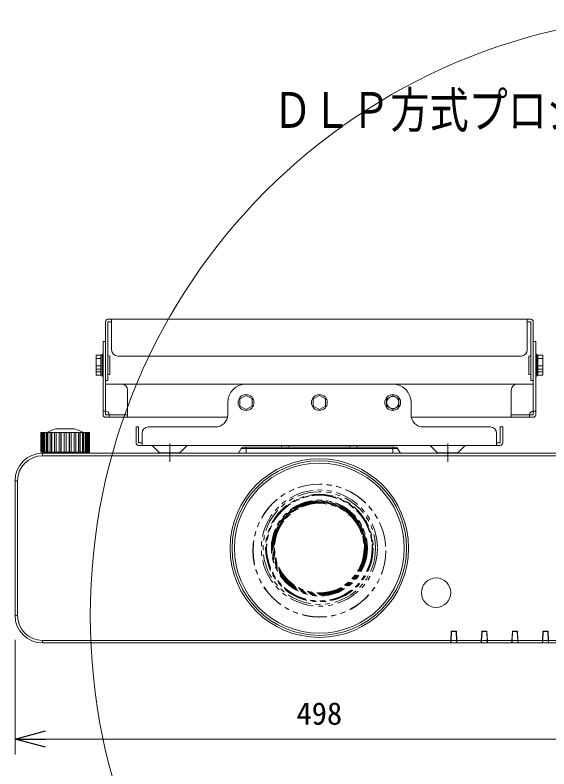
# Model space of a CAD drawing. Units: millimetres, scale not verified. Extents: x -63 to 111, y -56 to 63.
# Drawn here: x -56.6 to -12.9, y 1 to 62.6 of the extents above; entities that cross this region are included whole.
import ezdxf
from ezdxf.enums import TextEntityAlignment as Align

# ---------------------------------------------------------------- set-up
doc = ezdxf.new("R2010")
doc.units = ezdxf.units.MM
doc.header["$LTSCALE"] = 0.125
for name, pattern in [('USER1', [31.75, 15.875, -3.175, 3.175, -3.175, 3.175, -3.175]), ('USER2', [28.575, 19.05, -3.175, 3.175, -3.175]), ('USER3', [4.7625, 3.175, -1.5875])]:
    doc.linetypes.add(name, pattern=pattern)
doc.layers.add('0-0_0', color=7, linetype='Continuous')
doc.layers.add('0-1_MOJI1', color=7, linetype='Continuous')
doc.layers.add('0-4_SUNPO', color=3, linetype='Continuous', lineweight=18)
doc.layers.add('0-5_GAIKEI', color=7, linetype='Continuous', lineweight=18)
doc.styles.add('ＭＳ ゴシック', font='')
doc.styles.get('ＭＳ ゴシック').set_extended_font_data('MS Gothic')

# ---------------------------------------------------------------- blocks, each defined once
blk = doc.blocks.new('_Open30')
at = {"layer": '0-0_0'}
blk.add_line((0, 0), (-1, 0), dxfattribs=at)
blk.add_lwpolyline([(-1, 0.26795), (0, 0), (-1, -0.26795)], dxfattribs=at)
blk = doc.blocks.new('D2')
at = {"layer": '0-4_SUNPO'}
for p, q in [((136.8901, 199.0234), (136.8901, 189.6749)), ((186.6901, 199.0234), (186.6901, 189.6749)), ((139.3901, 190.9249), (184.1901, 190.9249))]:
    blk.add_line(p, q, dxfattribs=at)
at = {"layer": '0-4_SUNPO', "xscale": 2.5, "yscale": 2.5, "rotation": 180}
blk.add_blockref('_Open30', (136.8901, 190.9249), dxfattribs=at)
at = {"layer": '0-4_SUNPO', "xscale": 2.5, "yscale": 2.5}
blk.add_blockref('_Open30', (186.6901, 190.9249), dxfattribs=at)
at = {"layer": '0-4_SUNPO', "color": 7, "style": 'ＭＳ ゴシック'}
blk.add_text('498', height=1.833, dxfattribs=at).set_placement((159.9151, 191.5499), align=Align.BOTTOM_LEFT)

msp = doc.modelspace()

# ---------------------------------------------------------------- linework, layer by layer
at = {"layer": '0-5_GAIKEI'}
for p, q in [((-49.0106, 37.7365), (-14.4106, 37.7365)), ((-48.7106, 35.2365), (-48.7106, 37.7365)), ((-14.7106, 35.2365), (-14.7106, 37.7365)), ((-49.2106, 29.9365), (-49.2106, 37.5365)), ((-14.2106, 29.9365), (-14.2106, 37.5365)), ((-49.4106, 29.9365), (-49.4106, 35.9365)), ((-49.4106, 35.9365), (-49.2106, 35.9365)), ((-14.0106, 29.9365), (-14.0106, 35.9365)), ((-48.2106, 34.7365), (-15.2106, 34.7365)), ((-49.2106, 32.4365), (-14.2106, 32.4365)), ((-39.2106, 29.9365), (-39.2106, 30.9365)), ((-24.2106, 29.9365), (-24.2106, 30.9365)), ((-49.2106, 29.7365), (-39.2308, 29.7365)), ((-24.1904, 29.7365), (-14.2106, 29.7365)), ((-54.5057, 26.8865), (-54.5057, 28.4865)), ((-54.4911, 28.4865), (-54.5057, 28.4865)), ((-54.463, 28.4865), (-54.4911, 28.4865)), ((-54.4331, 28.4865), (-54.463, 28.4865)), ((-54.3609, 28.4865), (-54.4331, 28.4865)), ((-54.2765, 28.4865), (-54.3609, 28.4865)), ((-54.1779, 28.4865), (-54.2764, 28.4865)), ((-54.0426, 28.4865), (-54.1779, 28.4865)), ((-53.9221, 28.4865), (-54.0426, 28.4865)), ((-53.7418, 28.4865), (-53.9221, 28.4865)), ((-53.7418, 28.4865), (-53.6046, 28.4865)), ((-53.3872, 28.4865), (-53.6046, 28.4865)), ((-52.9944, 28.4865), (-53.3872, 28.4865)), ((-53.2787, 28.7865), (-51.7425, 28.7865)), ((-51.7613, 28.4865), (-52.9943, 28.4865)), ((-51.6339, 28.4865), (-51.7613, 28.4865)), ((-51.4166, 28.4865), (-51.6339, 28.4865)), ((-51.2793, 28.4865), (-51.4166, 28.4865)), ((-51.099, 28.4865), (-51.2793, 28.4865)), ((-51.0718, 28.4865), (-51.0991, 28.4865)), ((-50.9785, 28.4865), (-51.0718, 28.4865)), ((-50.8432, 28.4865), (-50.9785, 28.4865)), ((-50.8145, 28.4865), (-50.8432, 28.4865)), ((-50.6312, 28.4865), (-50.8144, 28.4865)), ((-50.5881, 28.4865), (-50.6312, 28.4865)), ((-50.5582, 28.4865), (-50.5881, 28.4865)), ((-50.5155, 28.4865), (-50.5582, 28.4865)), ((-50.5155, 26.8865), (-50.5155, 28.4865)), ((-46.7106, 28.9365), (-46.5106, 28.9365)), ((-46.7106, 27.6365), (-46.7106, 28.9365)), ((-46.2106, 27.4365), (-46.2106, 28.4365)), ((-45.7106, 28.9365), (-40.2106, 28.9365)), ((-23.2106, 28.9365), (-17.7106, 28.9365)), ((-17.2106, 27.4365), (-17.2106, 28.4365)), ((-16.9106, 28.9365), (-16.7106, 28.9365)), ((-16.7106, 27.6365), (-16.7106, 28.9365)), ((-46.5106, 27.4365), (-16.9106, 27.4365)), ((-54.5057, 26.8865), (-54.4911, 26.8865)), ((-54.4911, 26.8865), (-54.463, 26.8865)), ((-54.463, 26.8865), (-54.4331, 26.8865)), ((-54.4331, 26.8865), (-54.3609, 26.8865)), ((-54.3706, 26.7865), (-9.0506, 26.7865)), ((-54.3609, 26.8865), (-54.2764, 26.8865)), ((-54.2764, 26.8865), (-54.0426, 26.8865)), ((-54.0426, 26.8865), (-53.9221, 26.8865)), ((-53.9221, 26.8865), (-53.7418, 26.8865)), ((-53.7418, 26.8865), (-53.6046, 26.8865)), ((-53.6046, 26.8865), (-53.3872, 26.8865)), ((-53.3872, 26.8865), (-52.9944, 26.8865)), ((-53.2787, 26.8865), (-53.2787, 26.7865)), ((-52.9943, 26.8865), (-51.7613, 26.8865)), ((-51.7613, 26.8865), (-51.6339, 26.8865)), ((-51.7425, 26.7865), (-51.7425, 26.8865)), ((-51.6339, 26.8865), (-51.4166, 26.8865)), ((-51.4166, 26.8865), (-51.2793, 26.8865)), ((-51.2793, 26.8865), (-51.099, 26.8865)), ((-51.0991, 26.8865), (-51.0718, 26.8865)), ((-51.0718, 26.8865), (-50.9785, 26.8865)), ((-50.9786, 26.8865), (-50.8432, 26.8865)), ((-50.8432, 26.8865), (-50.8145, 26.8865)), ((-50.8144, 26.8865), (-50.7447, 26.8865)), ((-50.7447, 26.8865), (-50.6603, 26.8865)), ((-50.6603, 26.8865), (-50.6312, 26.8865)), ((-50.6312, 26.8865), (-50.5881, 26.8865)), ((-50.5881, 26.8865), (-50.5582, 26.8865)), ((-50.5582, 26.8865), (-50.5155, 26.8865)), ((-56.5639, 24.9865), (-56.5669, 24.9865)), ((-56.6106, 13.5265), (-56.6106, 24.5465)), ((-20.9495, 11.2865), (-54.3706, 11.2865)), ((-20.471, 11.2865), (-20.9495, 11.2865)), ((-18.4495, 11.2865), (-20.471, 11.2865)), ((-20.4701, 11.3365), (-20.4534, 11.3365)), ((-17.971, 11.2865), (-18.4495, 11.2865)), ((-15.9495, 11.2865), (-17.971, 11.2865)), ((-15.471, 11.2865), (-15.9495, 11.2865)), ((-13.4495, 11.2865), (-15.471, 11.2865)), ((-13.4677, 11.3365), (-13.4504, 11.3365)), ((-12.971, 11.2865), (-13.4495, 11.2865)), ((-9.0506, 11.2865), (-12.971, 11.2865))]:
    msp.add_line(p, q, dxfattribs=at)
at = {"layer": '0-5_GAIKEI', "color": 1}
for p, q in [((-49.0106, 37.5365), (-48.7106, 37.5365)), ((-49.0106, 32.7365), (-49.0106, 37.5365)), ((-14.7106, 37.5365), (-14.4106, 37.5365)), ((-14.4106, 32.7365), (-14.4106, 37.5365)), ((-14.2106, 35.9365), (-14.0106, 35.9365)), ((-49.9877, 34.8138), (-49.5877, 34.8138)), ((-49.9877, 33.1591), (-49.9877, 34.8138)), ((-49.9877, 34.5252), (-49.5877, 34.5252)), ((-49.5877, 33.1615), (-49.5877, 34.8138)), ((-49.5877, 34.8115), (-49.4906, 34.8115)), ((-49.4106, 34.8865), (-49.4906, 34.8865)), ((-49.4906, 33.0865), (-49.4906, 34.8865)), ((-48.8606, 34.7365), (-48.9106, 34.7365)), ((-48.8606, 33.2365), (-48.8606, 34.7365)), ((-14.5606, 34.7365), (-14.5106, 34.7365)), ((-14.5606, 33.2365), (-14.5606, 34.7365)), ((-14.0106, 34.8865), (-13.9306, 34.8865)), ((-13.9306, 33.0865), (-13.9306, 34.8865)), ((-13.8334, 34.8115), (-13.9306, 34.8115)), ((-13.8334, 33.1615), (-13.8334, 34.8138)), ((-13.4334, 34.8138), (-13.8334, 34.8138)), ((-13.4334, 34.5252), (-13.8334, 34.5252)), ((-13.4334, 33.1591), (-13.4334, 34.8138)), ((-49.9877, 33.9478), (-49.5877, 33.9478)), ((-13.4334, 33.9478), (-13.8334, 33.9478)), ((-49.9877, 33.6591), (-49.5877, 33.6591)), ((-49.9877, 33.4478), (-49.5877, 33.4478)), ((-13.4334, 33.6591), (-13.8334, 33.6591)), ((-13.4334, 33.4478), (-13.8334, 33.4478)), ((-49.9877, 33.1591), (-49.5877, 33.1591)), ((-49.5877, 33.1615), (-49.4906, 33.1615)), ((-49.4106, 33.0865), (-49.4906, 33.0865)), ((-49.2106, 32.7365), (-49.0106, 32.7365)), ((-48.8606, 33.2365), (-48.9106, 33.2365)), ((-14.5606, 33.2365), (-14.5106, 33.2365)), ((-14.4106, 32.7365), (-14.2106, 32.7365)), ((-14.0106, 33.0865), (-13.9306, 33.0865)), ((-13.8334, 33.1615), (-13.9306, 33.1615)), ((-13.4334, 33.1591), (-13.8334, 33.1591)), ((-47.4106, 29.7365), (-47.4106, 31.9365)), ((-38.2106, 31.2252), (-37.7106, 31.5138)), ((-37.2106, 31.2252), (-37.7106, 31.5138)), ((-32.2106, 31.2252), (-31.7106, 31.5138)), ((-31.2106, 31.2252), (-31.7106, 31.5138)), ((-26.2106, 31.2252), (-25.7106, 31.5138)), ((-25.2106, 31.2252), (-25.7106, 31.5138)), ((-16.0106, 29.7365), (-16.0106, 31.9365)), ((-38.2106, 30.6478), (-38.2106, 31.2252)), ((-37.2106, 30.6478), (-37.2106, 31.2252)), ((-32.2106, 30.6478), (-32.2106, 31.2252)), ((-31.2106, 30.6478), (-31.2106, 31.2252)), ((-26.2106, 30.6478), (-26.2106, 31.2252)), ((-25.2106, 30.6478), (-25.2106, 31.2252)), ((-49.2106, 30.2365), (-49.4106, 30.2365)), ((-37.7106, 30.3591), (-38.2106, 30.6478)), ((-37.7106, 30.3591), (-37.2106, 30.6478)), ((-31.7106, 30.3591), (-32.2106, 30.6478)), ((-31.7106, 30.3591), (-31.2106, 30.6478)), ((-25.7106, 30.3591), (-26.2106, 30.6478)), ((-25.7106, 30.3591), (-25.2106, 30.6478)), ((-14.2106, 30.2365), (-14.0106, 30.2365)), ((-47.4106, 29.9365), (-49.2106, 29.9365)), ((-48.9106, 29.9365), (-48.9106, 29.7365)), ((-16.0106, 29.9365), (-14.2106, 29.9365)), ((-14.5106, 29.9365), (-14.5106, 29.7365)), ((-54.4911, 26.8865), (-54.4911, 28.4865)), ((-54.463, 26.8865), (-54.463, 28.4865)), ((-54.4331, 26.8865), (-54.4331, 28.4865)), ((-54.39, 26.8865), (-54.39, 28.4865)), ((-54.3609, 26.8865), (-54.3609, 28.4865)), ((-54.2764, 26.8865), (-54.2764, 28.4865)), ((-54.2067, 26.8865), (-54.2067, 28.4865)), ((-54.1779, 26.8865), (-54.1779, 28.4865)), ((-54.0426, 26.8865), (-54.0426, 28.4865)), ((-53.9493, 26.8865), (-53.9493, 28.4865)), ((-53.9221, 26.8865), (-53.9221, 28.4865)), ((-53.7418, 26.8865), (-53.7418, 28.4865)), ((-53.629, 26.8865), (-53.629, 28.4865)), ((-53.6046, 26.8865), (-53.6046, 28.4865)), ((-53.3872, 26.8865), (-53.3872, 28.4865)), ((-53.2599, 26.8865), (-53.2599, 28.4865)), ((-53.2393, 26.8865), (-53.2393, 28.4865)), ((-52.9989, 26.8865), (-52.9989, 28.4865)), ((-52.9944, 26.8865), (-52.9944, 28.4865)), ((-52.858, 26.8865), (-52.858, 28.4865)), ((-52.8421, 26.8865), (-52.8421, 28.4865)), ((-52.5907, 26.8865), (-52.5907, 28.4865)), ((-52.5803, 26.8865), (-52.5803, 28.4865)), ((-52.4409, 26.8865), (-52.4409, 28.4865)), ((-52.4304, 26.8865), (-52.4304, 28.4865)), ((-52.1791, 26.8865), (-52.1791, 28.4865)), ((-52.1632, 26.8865), (-52.1632, 28.4865)), ((-52.0268, 26.8865), (-52.0268, 28.4865)), ((-52.0223, 26.8865), (-52.0223, 28.4865)), ((-51.7819, 26.8865), (-51.7819, 28.4865)), ((-51.7613, 26.8865), (-51.7613, 28.4865)), ((-51.6339, 26.8865), (-51.6339, 28.4865)), ((-51.4166, 26.8865), (-51.4166, 28.4865)), ((-51.3921, 26.8865), (-51.3921, 28.4865)), ((-51.2793, 26.8865), (-51.2793, 28.4865)), ((-51.099, 26.8865), (-51.099, 28.4865)), ((-51.0718, 26.8865), (-51.0718, 28.4865)), ((-50.9785, 26.8865), (-50.9785, 28.4865)), ((-50.8432, 26.8865), (-50.8432, 28.4865)), ((-50.8145, 26.8865), (-50.8145, 28.4865)), ((-50.7447, 26.8865), (-50.7447, 28.4865)), ((-50.6603, 26.8865), (-50.6603, 28.4865)), ((-50.6312, 26.8865), (-50.6312, 28.4865)), ((-50.5881, 26.8865), (-50.5881, 28.4865)), ((-50.5582, 26.8865), (-50.5582, 28.4865)), ((-50.53, 26.8865), (-50.53, 28.4865)), ((-46.5106, 27.6365), (-46.5106, 28.9365)), ((-16.9106, 27.6365), (-16.9106, 28.9365)), ((-46.5106, 27.6365), (-46.2106, 27.6365)), ((-44.7934, 26.8365), (-45.3934, 27.4365)), ((-43.1277, 26.8365), (-42.5277, 27.4365)), ((-38.1092, 27.1865), (-38.3401, 26.7865)), ((-25.312, 27.1865), (-38.1092, 27.1865)), ((-37.936, 27.2865), (-25.4852, 27.2865)), ((-37.7106, 26.7865), (-37.7106, 27.2865)), ((-34.8024, 27.4365), (-34.8156, 27.2865)), ((-34.2106, 27.2865), (-34.2106, 27.4365)), ((-29.2106, 27.4365), (-29.2106, 27.2865)), ((-28.6187, 27.4365), (-28.6056, 27.2865)), ((-25.7106, 26.7865), (-25.7106, 27.2865)), ((-25.312, 27.1865), (-25.081, 26.7865)), ((-22.0434, 26.8365), (-22.6434, 27.4365)), ((-17.2106, 27.6365), (-16.9106, 27.6365)), ((-54.3706, 26.5865), (-54.3706, 26.7865)), ((-9.0506, 26.5865), (-54.3706, 26.5865)), ((-44.7934, 26.8365), (-43.1277, 26.8365)), ((-43.2606, 26.8065), (-43.2606, 26.7865)), ((-20.5106, 26.8065), (-20.5106, 26.7865)), ((-56.4106, 24.5465), (-56.6106, 24.5465)), ((-28.0232, 21.8285), (-28.0241, 21.8279)), ((-20.9599, 11.4865), (-20.9206, 12.2365)), ((-20.9002, 12.2265), (-20.939, 11.4865)), ((-20.5, 12.2265), (-20.9211, 12.2265)), ((-20.9206, 12.2365), (-20.5006, 12.2365)), ((-20.8999, 12.2365), (-20.9002, 12.2265)), ((-20.4814, 11.4865), (-20.5202, 12.2265)), ((-20.5006, 12.2365), (-20.4613, 11.4865)), ((-18.4599, 11.4865), (-18.4206, 12.2365)), ((-18.4002, 12.2265), (-18.439, 11.4865)), ((-18.4211, 12.2265), (-18, 12.2265)), ((-18.4206, 12.2365), (-18.0006, 12.2365)), ((-17.9814, 11.4865), (-18.0202, 12.2265)), ((-18.0006, 12.2365), (-17.9613, 11.4865)), ((-15.9599, 11.4865), (-15.9206, 12.2365)), ((-15.9002, 12.2265), (-15.939, 11.4865)), ((-15.9211, 12.2265), (-15.5, 12.2265)), ((-15.9206, 12.2365), (-15.5006, 12.2365)), ((-15.4814, 11.4865), (-15.5202, 12.2265)), ((-15.5006, 12.2365), (-15.4613, 11.4865)), ((-13.4599, 11.4865), (-13.4206, 12.2365)), ((-13.4002, 12.2265), (-13.439, 11.4865)), ((-13.4211, 12.2265), (-13, 12.2265)), ((-13.4206, 12.2365), (-13.0006, 12.2365)), ((-12.9814, 11.4865), (-13.0202, 12.2265)), ((-13.0006, 12.2365), (-12.9613, 11.4865)), ((-54.3706, 11.4865), (-20.9599, 11.4865)), ((-54.3706, 11.4865), (-54.3706, 11.2865)), ((-20.9703, 11.2865), (-20.9599, 11.4865)), ((-20.9521, 11.4365), (-20.9625, 11.4365)), ((-20.9495, 11.2865), (-20.9547, 11.5852)), ((-20.9495, 11.2865), (-20.939, 11.4865)), ((-20.939, 11.4865), (-20.4814, 11.4865)), ((-20.4814, 11.4865), (-20.4709, 11.2865)), ((-20.4659, 11.5753), (-20.4709, 11.2865)), ((-20.4613, 11.4865), (-18.4599, 11.4865)), ((-20.4613, 11.4865), (-20.4508, 11.2865)), ((-18.4704, 11.2865), (-18.4599, 11.4865)), ((-18.4416, 11.4365), (-18.4625, 11.4365)), ((-18.4495, 11.2865), (-18.4547, 11.5852)), ((-18.4495, 11.2865), (-18.439, 11.4865)), ((-18.439, 11.4865), (-17.9814, 11.4865)), ((-17.9814, 11.4865), (-17.971, 11.2865)), ((-17.9659, 11.5753), (-17.971, 11.2865)), ((-17.9613, 11.4865), (-15.9599, 11.4865)), ((-17.9613, 11.4865), (-17.9508, 11.2865)), ((-15.9704, 11.2865), (-15.9599, 11.4865)), ((-15.9495, 11.2865), (-15.9547, 11.5852)), ((-15.9495, 11.2865), (-15.939, 11.4865)), ((-15.939, 11.4865), (-15.4814, 11.4865)), ((-15.4814, 11.4865), (-15.471, 11.2865)), ((-15.4659, 11.5753), (-15.4709, 11.2865)), ((-15.4586, 11.4365), (-15.4683, 11.4365)), ((-15.4613, 11.4865), (-13.4599, 11.4865)), ((-15.4613, 11.4865), (-15.4508, 11.2865)), ((-13.4704, 11.2865), (-13.4599, 11.4865)), ((-13.4495, 11.2865), (-13.4547, 11.5852)), ((-13.4495, 11.2865), (-13.439, 11.4865)), ((-13.439, 11.4865), (-12.9814, 11.4865)), ((-12.9814, 11.4865), (-12.971, 11.2865)), ((-12.9659, 11.5753), (-12.971, 11.2865)), ((-12.9586, 11.4365), (-12.9684, 11.4365)), ((-12.9613, 11.4865), (-10.9599, 11.4865)), ((-12.9613, 11.4865), (-12.9508, 11.2865))]:
    msp.add_line(p, q, dxfattribs=at)
at = {"layer": '0-5_GAIKEI', "color": 9, "linetype": 'USER2'}
for p, q in [((-43.9606, 26.0865), (-43.9606, 27.5865)), ((-21.2106, 26.0865), (-21.2106, 27.5865))]:
    msp.add_line(p, q, dxfattribs=at)
at = {"layer": '0-5_GAIKEI', "color": 1, "linetype": 'USER3'}
for p, q in [((-44.6606, 26.7865), (-44.6606, 26.8065)), ((-21.9106, 26.7865), (-21.9106, 26.8065))]:
    msp.add_line(p, q, dxfattribs=at)
at = {"layer": '0-5_GAIKEI', "color": 1}
for points in [[(-22.0434, 26.8365), (-20.3777, 26.8365), (-19.7777, 27.4365)], [(-43.2906, 26.8365), (-43.2879, 26.8363), (-43.2852, 26.8359), (-43.2826, 26.8352), (-43.28, 26.8343), (-43.2775, 26.8332), (-43.2751, 26.8318), (-43.2728, 26.8302), (-43.2706, 26.8284), (-43.2687, 26.8264), (-43.2669, 26.8243), (-43.2653, 26.822), (-43.2639, 26.8196), (-43.2627, 26.8171), (-43.2618, 26.8145), (-43.2611, 26.8119), (-43.2607, 26.8092), (-43.2606, 26.8065)], [(-20.5406, 26.8365), (-20.5379, 26.8363), (-20.5352, 26.8359), (-20.5326, 26.8352), (-20.53, 26.8343), (-20.5275, 26.8332), (-20.5251, 26.8318), (-20.5228, 26.8302), (-20.5206, 26.8284), (-20.5187, 26.8264), (-20.5169, 26.8243), (-20.5153, 26.822), (-20.5139, 26.8196), (-20.5127, 26.8171), (-20.5118, 26.8145), (-20.5111, 26.8119), (-20.5107, 26.8092), (-20.5106, 26.8065)], [(-56.4106, 24.5465), (-56.4106, 13.5265), (-56.6106, 13.5265)]]:
    msp.add_lwpolyline(points, dxfattribs=at)
at = {"layer": '0-5_GAIKEI', "color": 1, "linetype": 'USER3'}
for points in [[(-44.6606, 26.8065), (-44.6604, 26.8092), (-44.66, 26.8119), (-44.6593, 26.8145), (-44.6584, 26.8171), (-44.6572, 26.8196), (-44.6559, 26.822), (-44.6543, 26.8243), (-44.6525, 26.8264), (-44.6505, 26.8284), (-44.6483, 26.8302), (-44.6461, 26.8318), (-44.6437, 26.8332), (-44.6411, 26.8343), (-44.6386, 26.8352), (-44.6359, 26.8359), (-44.6332, 26.8363), (-44.6306, 26.8365)], [(-21.9106, 26.8065), (-21.9104, 26.8092), (-21.91, 26.8119), (-21.9093, 26.8145), (-21.9084, 26.8171), (-21.9072, 26.8196), (-21.9059, 26.822), (-21.9043, 26.8243), (-21.9025, 26.8264), (-21.9005, 26.8284), (-21.8983, 26.8302), (-21.8961, 26.8318), (-21.8937, 26.8332), (-21.8911, 26.8343), (-21.8886, 26.8352), (-21.8859, 26.8359), (-21.8832, 26.8363), (-21.8806, 26.8365)]]:
    msp.add_lwpolyline(points, dxfattribs=at)
at = {"layer": '0-5_GAIKEI', "color": 1}
for centre, radius in [((-1.3743, 13.5253), 49.0805), ((-37.7106, 30.9365), 0.65), ((-31.7106, 30.9365), 0.65), ((-25.7106, 30.9365), 0.65), ((-25.7106, 30.9365), 0.5), ((-31.7106, 19.0365), 7.3018), ((-31.7106, 19.0365), 7.1325), ((-31.7106, 19.0365), 6.95), ((-22.1606, 15.3965), 1.2024)]:
    msp.add_circle(centre, radius, dxfattribs=at)
at = {"layer": '0-5_GAIKEI', "color": 8, "linetype": 'USER1'}
for centre, radius in [((-31.7106, 18.8365), 5.4338), ((-31.7106, 18.8365), 5.425), ((-31.7106, 19.0365), 4.75), ((-31.7106, 19.0365), 4.6), ((-31.7106, 19.0365), 4.4), ((-31.7106, 19.0365), 4.35), ((-31.7106, 19.0365), 4.34), ((-31.7106, 19.0365), 4.33), ((-31.7106, 19.0365), 4.315), ((-31.7106, 19.0365), 3.925), ((-31.7106, 19.0365), 3.91), ((-31.7106, 19.0365), 3.85), ((-31.7106, 19.0365), 3.8397), ((-31.7106, 19.0365), 3.834), ((-31.7106, 19.0365), 3.8154), ((-31.7106, 19.0365), 3.8098), ((-31.7106, 19.0365), 3.7912), ((-31.7106, 19.0365), 3.7855), ((-31.7106, 19.0365), 3.7669), ((-31.7106, 19.0365), 3.7612), ((-31.7106, 19.0365), 3.7426), ((-31.7106, 19.0365), 3.7369), ((-31.7106, 19.0365), 3.7183), ((-31.7106, 19.0365), 3.7126), ((-31.7106, 19.0365), 3.694), ((-31.7106, 19.0365), 3.6883), ((-31.7106, 19.0365), 3.6697), ((-31.7106, 19.0365), 3.66)]:
    msp.add_circle(centre, radius, dxfattribs=at)
at = {"layer": '0-5_GAIKEI'}
for centre, radius, start, end in [((-49.0106, 37.5365), 0.2, 90, 180), ((-14.4106, 37.5365), 0.2, 0, 90), ((-48.2106, 35.2365), 0.5, 180, 270), ((-15.2106, 35.2365), 0.5, 270, 0), ((-37.7106, 30.9365), 1.5, 90, 180), ((-25.7106, 30.9365), 1.5, 0, 90), ((-49.2106, 29.9365), 0.2, 180, 270), ((-40.2106, 29.9365), 1, 270, 0), ((-23.2106, 29.9365), 1, 180, 270), ((-14.2106, 29.9365), 0.2, 270, 0), ((-52.5106, 25.8865), 3, 104.83512, 119.92645), ((-52.5106, 25.8865), 3, 60.0735, 75.16483), ((-45.7106, 28.4365), 0.5, 90, 180), ((-17.7106, 28.4365), 0.5, 0, 90), ((-46.5106, 27.6365), 0.2, 180, 270), ((-16.9106, 27.6365), 0.2, 270, 0), ((-54.3706, 24.5465), 2.24, 90, 179.99998), ((-54.3706, 13.5265), 2.24, 180, 269.99998)]:
    msp.add_arc(centre, radius, start, end, dxfattribs=at)
at = {"layer": '0-5_GAIKEI', "color": 1}
for centre, radius, start, end in [((-48.9106, 34.8365), 0.1, 180, 270), ((-14.5106, 34.8365), 0.1, 270, 0), ((-48.9106, 33.1365), 0.1, 90, 180), ((-14.5106, 33.1365), 0.1, 0, 90), ((-47.9106, 31.9365), 0.5, 0, 90), ((-15.5106, 31.9365), 0.5, 90, 180), ((-49.2106, 29.9365), 0.3, 0, 90), ((-14.2106, 29.9365), 0.3, 90, 180), ((-37.936, 27.0865), 0.2, 90, 150), ((-25.4852, 27.0865), 0.2, 30, 90), ((-54.3706, 24.5465), 2.04, 90, 179.99998), ((-54.3706, 13.5265), 2.04, 180, 269.99998)]:
    msp.add_arc(centre, radius, start, end, dxfattribs=at)

# ---------------------------------------------------------------- block references
at = {"layer": '0-4_SUNPO'}
msp.add_blockref('D2', (-193.5007, -187.4969), dxfattribs=at)

# ---------------------------------------------------------------- texts
at = {"layer": '0-1_MOJI1', "style": 'ＭＳ ゴシック', "width": 0.8}
msp.add_text('ＤＬＰ方式プロジェクター（レンズ無し、天吊り金具付）', height=2.933, dxfattribs=at).set_placement((-35.5007, 52.5031), align=Align.BOTTOM_LEFT)

doc.saveas('drawing.dxf')
